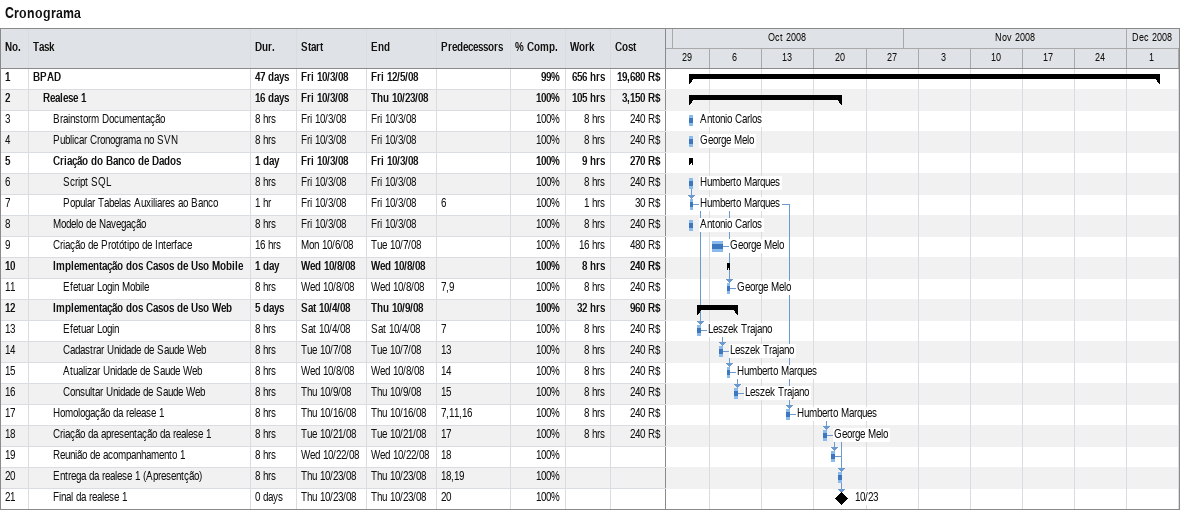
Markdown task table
Cronograma

| ID | Level | Task | Duration | Start | Finish | Predecessors | Resources | % complete | Work (h) | Cost (R$) |
|---|---|---|---|---|---|---|---|---|---|---|
| 1 | 1 | **BPAD** | 47d | 2008-10-03 | 2008-12-05 |  |  | 99 | 656 | 19680 |
| 2 | 2 | **Realese 1** | 16d | 2008-10-03 | 2008-10-23 |  |  | 100 | 105 | 3150 |
| 3 | 3 | Brainstorm Documentação | 8h | 2008-10-03 | 2008-10-03 |  | Antonio Carlos | 100 | 8 | 240 |
| 4 | 3 | Publicar Cronograma no SVN | 8h | 2008-10-03 | 2008-10-03 |  | George Melo | 100 | 8 | 240 |
| 5 | 3 | **Criação do Banco de Dados** | 1d | 2008-10-03 | 2008-10-03 |  |  | 100 | 9 | 270 |
| 6 | 4 | Script SQL | 8h | 2008-10-03 | 2008-10-03 |  | Humberto Marques | 100 | 8 | 240 |
| 7 | 4 | Popular Tabelas Auxiliares ao Banco | 1h | 2008-10-03 | 2008-10-03 | 6 | Humberto Marques | 100 | 1 | 30 |
| 8 | 3 | Modelo de Navegação | 8h | 2008-10-03 | 2008-10-03 |  | Antonio Carlos | 100 | 8 | 240 |
| 9 | 3 | Criação de Protótipo de Interface | 16h | 2008-10-06 | 2008-10-07 |  | George Melo | 100 | 16 | 480 |
| 10 | 3 | **Implementação dos Casos de Uso Mobile** | 1d | 2008-10-08 | 2008-10-08 |  |  | 100 | 8 | 240 |
| 11 | 4 | Efetuar Login Mobile | 8h | 2008-10-08 | 2008-10-08 | 7, 9 | George Melo | 100 | 8 | 240 |
| 12 | 3 | **Implementação dos Casos de Uso Web** | 5d | 2008-10-04 | 2008-10-09 |  |  | 100 | 32 | 960 |
| 13 | 4 | Efetuar Login | 8h | 2008-10-04 | 2008-10-04 | 7 | Leszek Trajano | 100 | 8 | 240 |
| 14 | 4 | Cadastrar Unidade de Saude Web | 8h | 2008-10-07 | 2008-10-07 | 13 | Leszek Trajano | 100 | 8 | 240 |
| 15 | 4 | Atualizar Unidade de Saude Web | 8h | 2008-10-08 | 2008-10-08 | 14 | Humberto Marques | 100 | 8 | 240 |
| 16 | 4 | Consultar Unidade de Saude Web | 8h | 2008-10-09 | 2008-10-09 | 15 | Leszek Trajano | 100 | 8 | 240 |
| 17 | 3 | Homologação da release 1 | 8h | 2008-10-16 | 2008-10-16 | 7, 11, 16 | Humberto Marques | 100 | 8 | 240 |
| 18 | 3 | Criação da apresentação da realese 1 | 8h | 2008-10-21 | 2008-10-21 | 17 | George Melo | 100 | 8 | 240 |
| 19 | 3 | Reunião de acompanhamento 1 | 8h | 2008-10-22 | 2008-10-22 | 18 |  | 100 |  |  |
| 20 | 3 | Entrega da realese 1 (Apresentção) | 8h | 2008-10-23 | 2008-10-23 | 18, 19 |  | 100 |  |  |
| 21 | 3 | Final da realese 1 | 0d | 2008-10-23 | 2008-10-23 | 20 |  | 100 |  |  |
